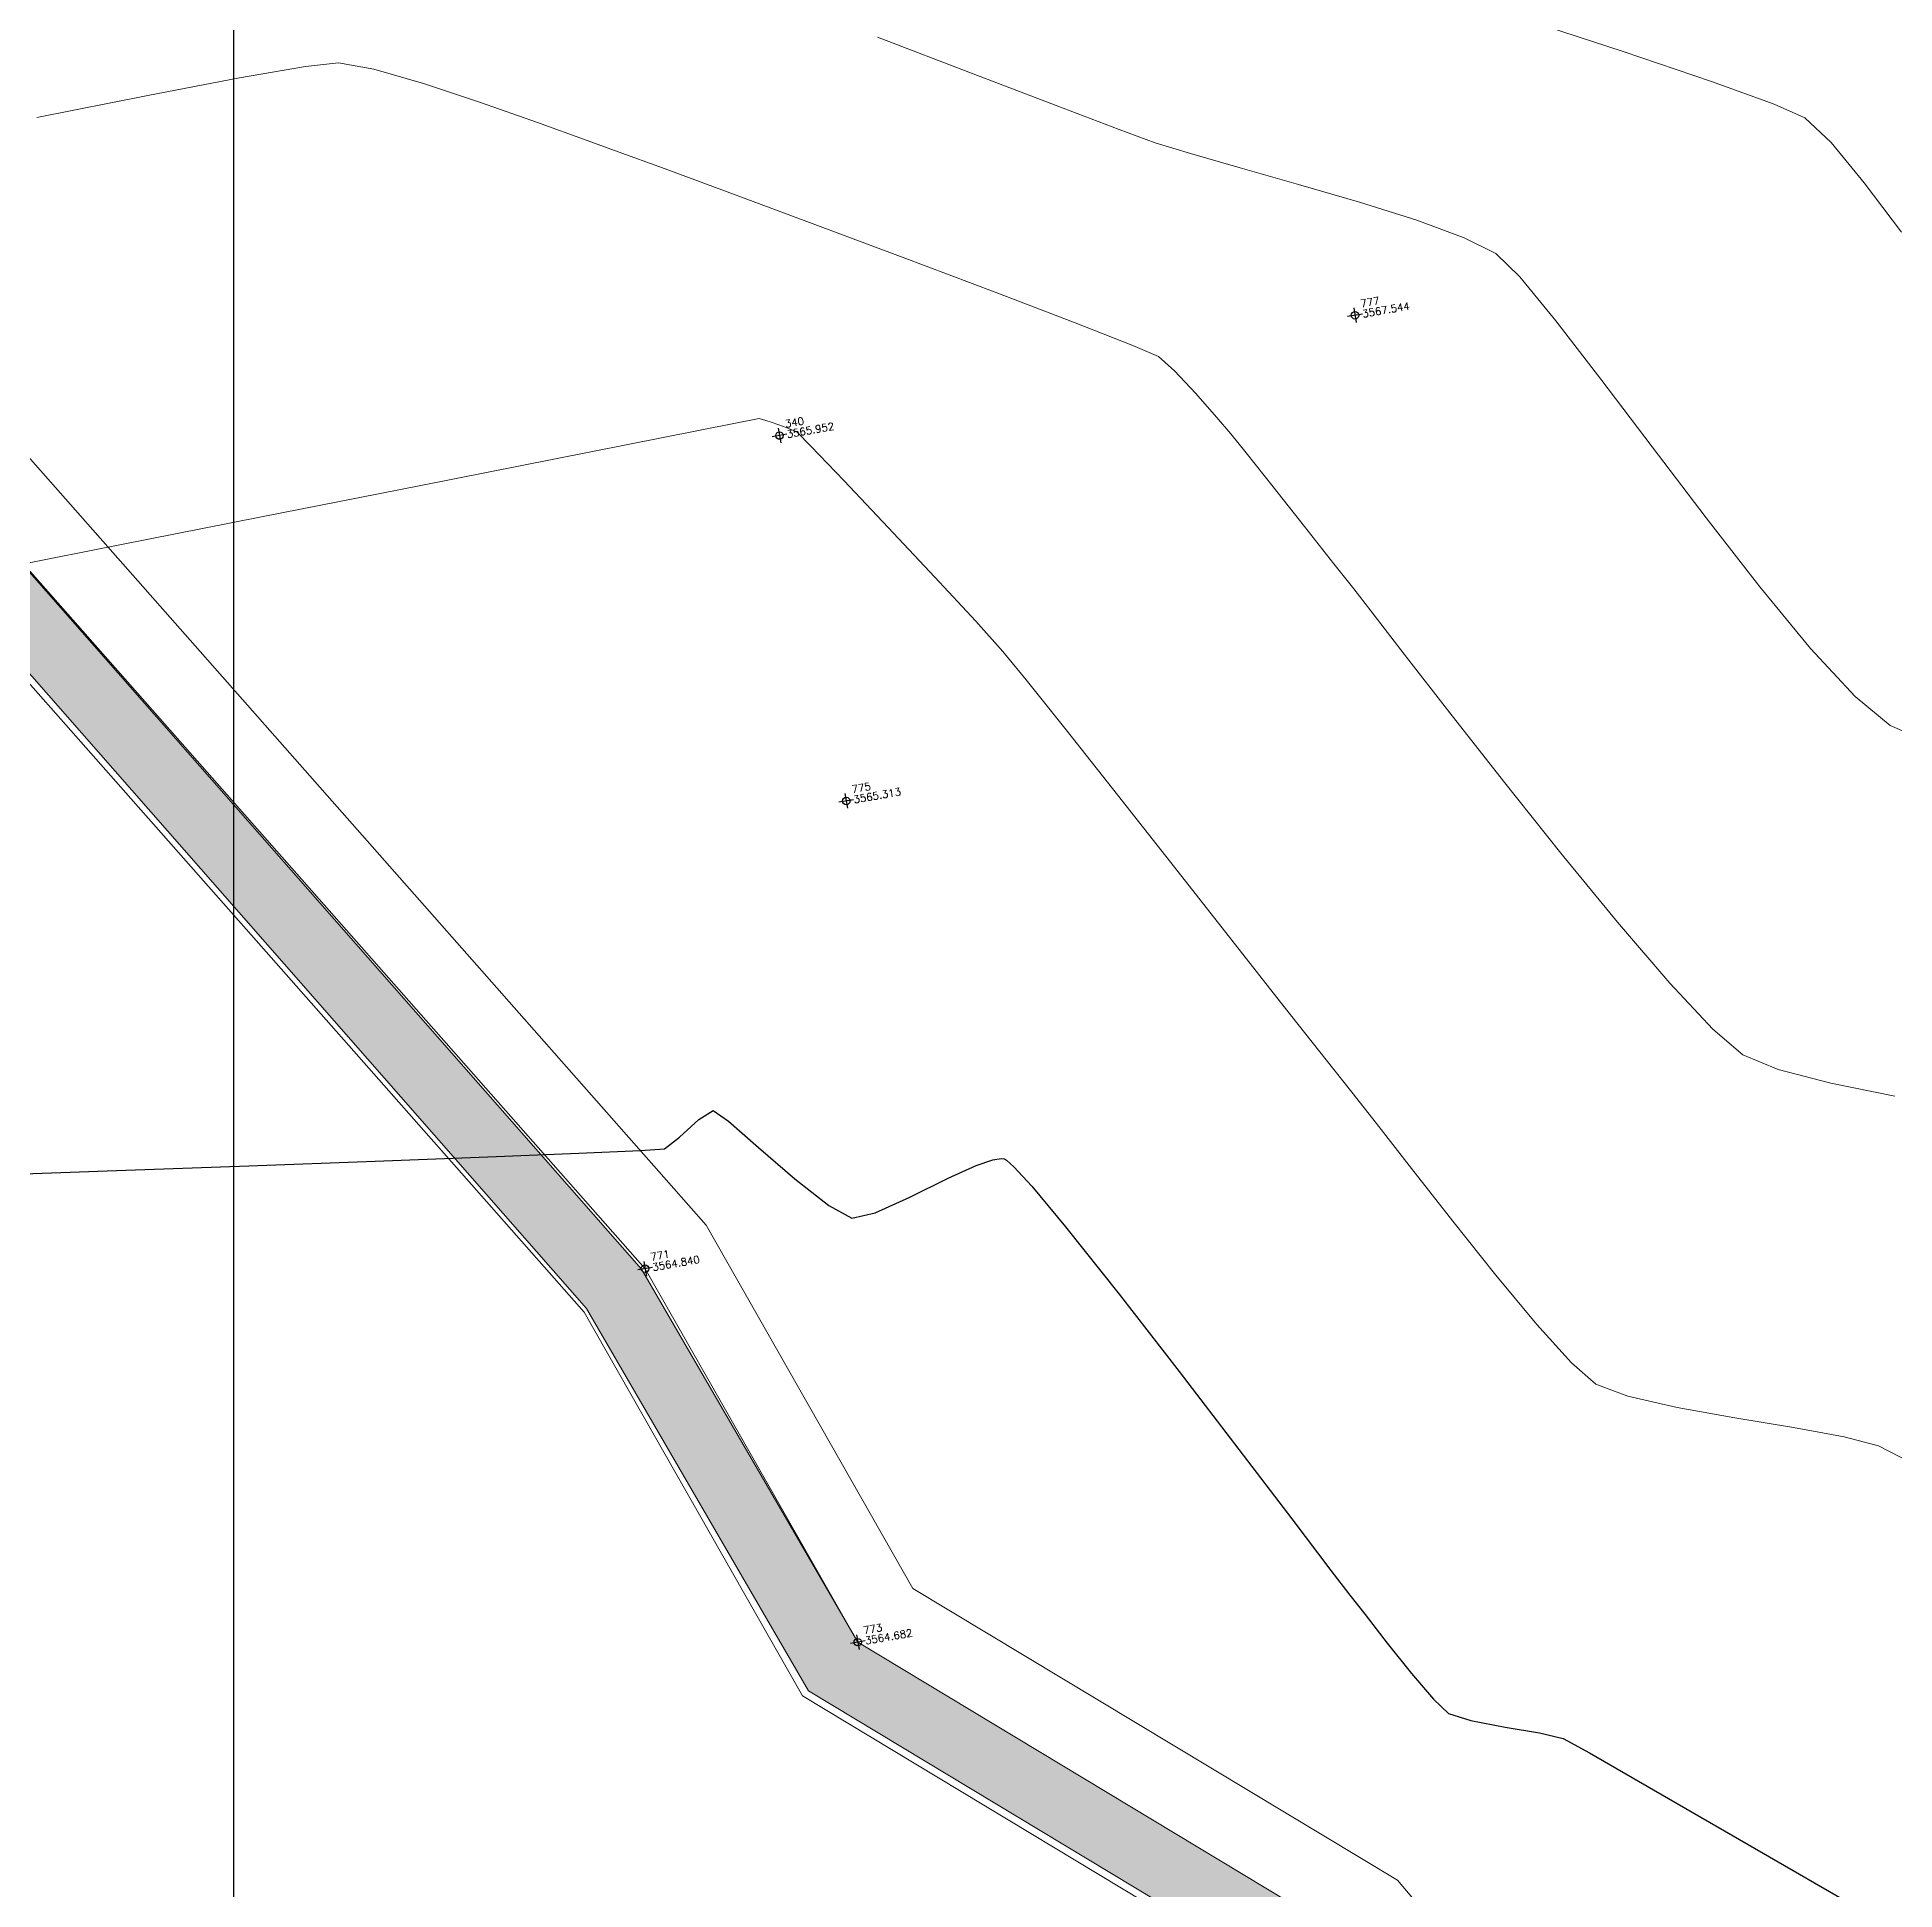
# Model space of a CAD drawing. Header units: millimetres. Extents: x 736950 to 740938, y 8500595 to 8502163.
# Drawn here: x 738197.36 to 738222.28, y 8501333.08 to 8501357.94 of the extents above; entities that cross this region are included whole.
import ezdxf

# ---------------------------------------------------------------- set-up
doc = ezdxf.new("R2010")
doc.units = ezdxf.units.MM
for name, color, linetype, lineweight in [('camino', 22, 'Continuous', 5), ('CAMINO ACTUAL', 1, 'Continuous', 13), ('CONT-MJR', 80, 'Continuous', 30), ('CONT-MNR', 96, 'Continuous', 15), ('pista', 251, 'Continuous', 5)]:
    doc.layers.add(name, color=color, linetype=linetype, lineweight=lineweight)
doc.layers.add('Cuadricula Coordenadas', color=5, linetype='Continuous')
doc.styles.add('5mm', font='arial.ttf', dxfattribs={"height": 3})

msp = doc.modelspace()

# ---------------------------------------------------------------- hatches: boundary and pattern name
at = {"layer": 'pista'}
h = msp.add_hatch(dxfattribs=at)
h.set_pattern_fill('HONEY', color=256, scale=3, angle=9.94991650582834, style=0)
h.set_pattern_definition([(9.94991650582834, (1479841.21072825, -18.49207214638591), (0.4979252195647159, 0.4170677100899267), [0.375, -0.75]), (129.9499165058283, (1479841.21072825, -18.49207214638591), (-0.6101538418184378, 0.222682034283025), [0.3749999999999999, -0.7499999999999998]), (69.94991650582834, (1479841.21072825, -18.49207214638591), (-0.112228622253722, 0.6397497443729518), [-0.75, 0.375])])
h.paths.add_polyline_path([(737744.7999806425, 8501250.923935566), (737743.4751223363, 8501250.754223157), (737756.465848178, 8501242.026572531), (737763.5739612179, 8501242.006896213), (737770.002546867, 8501243.455222024), (737769.8468594846, 8501244.342704736), (737763.4750639071, 8501242.907173423), (737756.7405500773, 8501242.925815564)])
h.paths.add_polyline_path([(737794.2809870465, 8501256.017245878), (737809.7820272583, 8501263.709828075), (737823.391616501, 8501273.483615467), (737837.0791595323, 8501280.557800073), (737851.5530432165, 8501285.77819753), (737870.8510758049, 8501293.050216693, -0.9976846880626209), (737871.0089264096, 8501292.63424804), (737865.2748787645, 8501289.581801567, 0.7845063948290762), (737866.1540430214, 8501286.121818589), (737883.2588851704, 8501291.348365877), (737897.4188924351, 8501296.516943583), (737903.2981396064, 8501301.44146652, -0.5512150924587264), (737904.1219025984, 8501301.177325813), (737906.855912117, 8501297.98174819, 0.5618964424650519), (737910.2738656431, 8501298.536066804), (737914.22079628, 8501308.558674501), (737925.6412323939, 8501300.72656757, 0.340189525830376), (737928.7023693406, 8501300.894137181), (737936.9171069289, 8501306.117412793, -0.358727273887905), (737938.1716059428, 8501305.962964654), (737943.1732157968, 8501301.051021611, 0.3417074120720416), (737946.0555081918, 8501300.709858142), (737955.8779356404, 8501307.072689936), (737971.8320576148, 8501314.464803053), (737988.5677626224, 8501323.411181662), (738023.1375471824, 8501336.282937778), (738044.4246208373, 8501357.728329657), (738061.4456776979, 8501362.208386911), (738078.9085143938, 8501363.070318012), (738112.0997810266, 8501372.051506756), (738118.6561313582, 8501373.365123207), (738128.3493353954, 8501376.976906104), (738155.2251721952, 8501366.826195797), (738176.6167526407, 8501363.543890122), (738193.8053773039, 8501353.328603027), (738204.7313956148, 8501340.877429372), (738207.705198212, 8501335.751671141), (738214.35685511, 8501331.742925933), (738229.9282901662, 8501313.374534177), (738233.5603594936, 8501308.186787868), (738234.53883727, 8501308.358438132), (738230.6417003467, 8501313.924784988), (738214.9478837823, 8501332.43754055), (738208.3676942562, 8501336.403214611), (738205.4657963786, 8501341.405035153), (738194.387784551, 8501354.029418997), (738176.9261677533, 8501364.406946706), (738155.4549153853, 8501367.70147717), (738128.3514754312, 8501377.93815071), (738118.4090486554, 8501374.233504975), (738111.8936108743, 8501372.928085677), (738078.7671659255, 8501363.964436961), (738061.3074614278, 8501363.102660457), (738043.958527311, 8501358.536303693), (738022.6381405202, 8501337.057350922), (737988.196920163, 8501324.233464561), (737971.4304040315, 8501315.270615296), (737955.4419368334, 8501307.862588815), (737945.5806043665, 8501301.47455489, -0.3391433520832071), (737943.8038299843, 8501301.693147572), (737938.8116631231, 8501306.59581691, 0.3560082385246841), (737936.4342009705, 8501306.876887502), (737928.158540546, 8501301.61487459, -0.3502196171718997), (737926.1502499409, 8501301.468794718), (737914.5128481541, 8501309.44969617, 0.4302069892023044), (737913.4330382891, 8501309.014522241), (737909.4507249827, 8501298.90206584, -0.5704007069138802), (737907.5397775185, 8501298.566836312), (737904.9064502402, 8501301.644734057, 0.4931454261128044), (737902.7202336333, 8501302.131411942), (737896.9620044216, 8501297.308254998), (737882.9728831241, 8501292.20205278), (737866.0373022418, 8501287.027224885, -0.7384715771871906), (737865.6977918843, 8501288.787355538), (737871.5108758068, 8501291.881875956, 0.9119586051647783), (737870.5337161538, 8501293.892406015), (737851.2416702455, 8501286.62264278), (737836.7183275839, 8501281.384406622), (737822.9200107896, 8501274.252970394), (737809.3164408724, 8501264.483505804), (737793.8201376351, 8501256.79327439), (737778.9884914039, 8501246.402265295), (737769.846859484, 8501244.34270474), (737770.0025468671, 8501243.455222024), (737779.3594973255, 8501245.563292695)])
h.paths.add_polyline_path([(738260.5182952256, 8501271.251537092), (738234.538837269, 8501308.358438132), (738233.56035949, 8501308.186787868), (738259.6897886079, 8501270.86568047), (738269.3749442189, 8501234.589470252), (738274.5057655985, 8501215.583008338), (738279.7983711922, 8501189.602392923), (738280.7089290785, 8501189.641305126), (738275.382018582, 8501215.790318219), (738270.2441657205, 8501234.822827347)])

# ---------------------------------------------------------------- linework, layer by layer
at = {"linetype": 'Continuous', "extrusion": (-0.172787269436437, 0.9849591664230046, 0)}
for points, elevation in [([(-2196037.546162654, 0), (-2196037.346162655, 0)], 8245932.590062788), ([(-2196029.665162655, 0), (-2196029.465162654, 0)], 8245932.334062788), ([(-2196029.700162654, 0), (-2196029.500162654, 0)], 8245927.35106279), ([(-2196025.958162655, 0), (-2196025.758162654, 0)], 8245921.637062788), ([(-2196027.902162655, 0), (-2196027.702162655, 0)], 8245916.209062788)]:
    msp.add_lwpolyline(points, dxfattribs=dict(at, elevation=elevation))
at = {"linetype": 'Continuous', "extrusion": (0.9849591664230046, 0.172787269436437, 0)}
for points, elevation in [([(8245932.690062787, 0), (8245932.490062789, 0)], 2196037.446162655), ([(8245932.434062786, 0), (8245932.234062786, 0)], 2196029.565162655), ([(8245927.451062786, 0), (8245927.251062788, 0)], 2196029.600162655), ([(8245921.737062787, 0), (8245921.537062789, 0)], 2196025.858162655), ([(8245916.309062787, 0), (8245916.109062787, 0)], 2196027.802162654)]:
    msp.add_lwpolyline(points, dxfattribs=dict(at, elevation=elevation))
at = {"linetype": 'Continuous'}
for centre in [(738215.0362121965, 8501354.204191143), (738207.317982547, 8501352.590305125), (738208.2134550812, 8501347.688301153), (738205.5150443381, 8501341.413674515), (738208.3676942562, 8501336.40321461)]:
    msp.add_circle(centre, 0.05, dxfattribs=at)
at = {"layer": 'camino'}
for p, q in [((738195.0151183318, 8501354.829932008), (738206.3331216468, 8501341.997928388)), ((738194.3877845515, 8501354.029418996), (738205.5150443381, 8501341.413674515)), ((738193.7604507712, 8501353.228905983), (738204.6969670292, 8501340.829420641)), ((738206.3331216468, 8501341.997928388), (738209.1075207607, 8501337.124909995)), ((738205.5150443381, 8501341.413674515), (738208.3676942562, 8501336.40321461)), ((738204.6969670292, 8501340.829420641), (738207.6278677519, 8501335.681519225)), ((738209.1075207607, 8501337.124909995), (738215.6045823109, 8501333.20933456)), ((738208.3676942562, 8501336.40321461), (738214.9478837845, 8501332.437540548)), ((738207.6278677519, 8501335.681519225), (738214.2911852582, 8501331.665746536)), ((738215.6045823109, 8501333.20933456), (738231.4343783318, 8501314.536174776))]:
    msp.add_line(p, q, dxfattribs=at)
at = {"layer": 'CAMINO ACTUAL'}
for points in [[(737988.1969201654, 8501324.23346456), (738022.638140521, 8501337.057350922), (738043.9585273108, 8501358.536303693), (738061.3074614247, 8501363.102660459), (738078.7671659256, 8501363.964436961), (738111.8936108851, 8501372.92808568), (738118.4090486645, 8501374.233504977), (738128.3514754305, 8501377.93815071), (738155.454915393, 8501367.70147717), (738176.9261677564, 8501364.406946704), (738194.3877845515, 8501354.029418996), (738205.4657963796, 8501341.405035151), (738208.3676942562, 8501336.40321461), (738214.9478837845, 8501332.437540548), (738230.6417003514, 8501313.924784983), (738260.5182952263, 8501271.25153709), (738270.2441656903, 8501234.822827455), (738275.3820185816, 8501215.79031822), (738280.7089290787, 8501189.641305126)], [(737988.5677626258, 8501323.411181664), (738023.1375471818, 8501336.282937778), (738044.4246208366, 8501357.728329655), (738061.4456777014, 8501362.208386911), (738078.9085143864, 8501363.070318013), (738112.0997810143, 8501372.051506754), (738118.6561313678, 8501373.365123209), (738128.349335396, 8501376.976906104), (738155.2251721928, 8501366.826195799), (738176.6167526424, 8501363.54389012), (738193.8053773035, 8501353.328603027), (738204.7313956139, 8501340.877429372), (738207.7051982115, 8501335.751671143), (738214.356855111, 8501331.742925936), (738229.9282901693, 8501313.374534167), (738259.6897886079, 8501270.86568047), (738269.3749442361, 8501234.589470183), (738274.5057655985, 8501215.583008338), (738279.7983711922, 8501189.602392923)]]:
    msp.add_lwpolyline(points, dxfattribs=at)
at = {"layer": 'CONT-MJR', "extrusion": (0.6741346284246464, -0.7386084908520643, 0), "elevation": -5781514.042180179}
msp.add_lwpolyline([(6276295.025780868, 3565), (6276295.37703481, 3565)], dxfattribs=at)
at = {"layer": 'CONT-MJR', "elevation": 3565}
for points in [[(738206.2360164598, 8501343.413415406), (738206.4278260419, 8501343.536169916)], [(738203.4072793294, 8501342.913562318), (738204.62788801, 8501342.96262197)], [(738205.4522116623, 8501342.9998459), (738205.7744599239, 8501343.021822903)], [(738200.200368336, 8501342.793580629), (738201.8961759838, 8501342.856078137)], [(738209.955631686, 8501342.798251051), (738210.1812576707, 8501342.875408418)], [(738210.2926064251, 8501342.891134921), (738210.3340547963, 8501342.885999426)], [(738207.5231191545, 8501342.620551806), (738207.9786888331, 8501342.25960018)], [(738209.0672697593, 8501342.373051064), (738209.5804811425, 8501342.627374839)], [(738208.2899635761, 8501342.09046918), (738208.6022995239, 8501342.162343273)], [(738211.1528765163, 8501341.977050792), (738211.8716044528, 8501341.073416246)], [(738211.8716044528, 8501341.073416246), (738212.6768144591, 8501340.03601508)], [(738215.1716617565, 8501336.772441776), (738215.4681160696, 8501336.391314989)], [(738215.7945506888, 8501335.982122106), (738216.0896179035, 8501335.636518307)], [(738216.0896179035, 8501335.636518307), (738216.2919700043, 8501335.446158763)], [(738216.5910655236, 8501335.349859104), (738217.0481503386, 8501335.26414176)], [(738217.0481503386, 8501335.26414176), (738217.5112167357, 8501335.18558285)], [(738217.8282570015, 8501335.110758493), (738218.1801003087, 8501334.91652779)], [(738218.1801003087, 8501334.91652779), (738219.0402902619, 8501334.422875416)], [(738219.0402902619, 8501334.422875416), (738220.3091748703, 8501333.689262582)]]:
    msp.add_lwpolyline(points, dxfattribs=at)
at = {"layer": 'CONT-MJR', "extrusion": (0.5766947508004597, 0.8169597079410928, 0), "elevation": 7370974.904350711}
msp.add_lwpolyline([(4299595.284383609, 3565), (4299595.032053949, 3565)], dxfattribs=at)
at = {"layer": 'CONT-MJR', "extrusion": (0.60804403688966, -0.7939032996548925, 0), "elevation": -6300382.657365435}
msp.add_lwpolyline([(5755254.930140974, 3565.00000000001), (5755255.184727887, 3565.00000000001)], dxfattribs=at)
at = {"layer": 'CONT-MJR', "extrusion": (0.6547963161125806, 0.755805387917679, 0), "elevation": 6908736.123646592}
msp.add_lwpolyline([(5008707.782856941, 3565.000000000006), (5008707.249645753, 3565.000000000006)], dxfattribs=at)
at = {"layer": 'CONT-MJR', "extrusion": (0.03801370151852224, -0.9992772180415508, 0), "elevation": -8467136.452297535}
msp.add_lwpolyline([(1060835.847001311, 3565.000000000009), (1060837.359197645, 3565.000000000009)], dxfattribs=at)
at = {"layer": 'CONT-MJR', "extrusion": (0.04511096278815035, -0.9989819823381832, 0), "elevation": -8459387.323838169}
msp.add_lwpolyline([(1120956.888574929, 3565.000000000013), (1120957.713738613, 3565.000000000013)], dxfattribs=at)
at = {"layer": 'CONT-MJR', "extrusion": (0.6546015628490476, 0.7559740696052905, 0), "elevation": 6910026.37630818}
msp.add_lwpolyline([(5006927.063335204, 3565), (5006926.420262804, 3565)], dxfattribs=at)
at = {"layer": 'CONT-MJR', "extrusion": (0.03561588493827941, -0.9993655531086028, 0), "elevation": -8469657.48882413}
msp.add_lwpolyline([(1040511.173469655, 3565.000000000013), (1040512.922424437, 3565.000000000013)], dxfattribs=at)
at = {"layer": 'CONT-MJR', "extrusion": (0.03609460229546277, -0.999348377536649, 0), "elevation": -8469158.085000971}
msp.add_lwpolyline([(1044569.983768229, 3565.00000000001), (1044571.759647019, 3565.00000000001)], dxfattribs=at)
at = {"layer": 'CONT-MJR', "extrusion": (0.4145129797608079, -0.9100433998495984, 0), "elevation": -7430593.295009309}
msp.add_lwpolyline([(4195719.620863329, 3565.000000000004), (4195720.033097014, 3565.000000000004)], dxfattribs=at)
at = {"layer": 'CONT-MJR', "extrusion": (0.1398485127359896, -0.9901729109027028, 0), "elevation": -8314561.825589655}
msp.add_lwpolyline([(1919855.881418489, 3565.000000000002), (1919855.993872337, 3565.000000000002)], dxfattribs=at)
at = {"layer": 'CONT-MJR', "extrusion": (-0.4773143805567571, -0.8787325998924355, 0), "elevation": -7822765.545111301}
msp.add_lwpolyline([(-3409123.727419977, 3565.000000000001), (-3409123.693646076, 3565.000000000001)], dxfattribs=at)
at = {"layer": 'CONT-MJR', "extrusion": (0.668053527335235, 0.7441132202930885, 0), "elevation": 6819125.657128369}
msp.add_lwpolyline([(5130040.000297573, 3565), (5130039.867001033, 3565)], dxfattribs=at)
at = {"layer": 'CONT-MJR', "extrusion": (0.7390926796773966, 0.6736037491339293, 0), "elevation": 6272142.319045363}
msp.add_lwpolyline([(5786018.881266017, 3565.00000000001), (5786018.528560013, 3565.00000000001)], dxfattribs=at)
at = {"layer": 'CONT-MJR', "extrusion": (0.7683663284076925, 0.640010300986853, 0), "elevation": 6008163.030649787}
msp.add_lwpolyline([(6059682.88611974, 3565.000000000003), (6059682.179300358, 3565.000000000003)], dxfattribs=at)
at = {"layer": 'CONT-MJR', "extrusion": (-0.4774260259343277, -0.8786719466106533, 0), "elevation": -7822330.653624724}
msp.add_lwpolyline([(-3410119.408470442, 3565), (-3410119.054214515, 3565)], dxfattribs=at)
at = {"layer": 'CONT-MJR', "extrusion": (0.412759882363762, -0.9108398758898588, 0), "elevation": -7438658.544200908}
msp.add_lwpolyline([(4181402.822562226, 3565.000000000003), (4181403.333047381, 3565.000000000003)], dxfattribs=at)
at = {"layer": 'CONT-MJR', "extrusion": (0.7938764747563519, 0.6080790596858497, 0), "elevation": 5755536.532659627}
msp.add_lwpolyline([(6300122.188131176, 3565), (6300120.869396256, 3565)], dxfattribs=at)
at = {"layer": 'CONT-MJR', "extrusion": (0.79602444546451, 0.6052644729561774, 0), "elevation": 5733194.437685093}
msp.add_lwpolyline([(6320459.26238582, 3565.000000000006), (6320458.091355268, 3565.000000000006)], dxfattribs=at)
at = {"layer": 'CONT-MJR', "extrusion": (0.7966795840524927, 0.6044018864579652, 0), "elevation": 5726344.930860874}
msp.add_lwpolyline([(6326664.419556774, 3565.000000000006), (6326663.549482889, 3565.000000000006)], dxfattribs=at)
at = {"layer": 'CONT-MJR', "extrusion": (0.7933360456405253, 0.6087839671734583, 0), "elevation": 5761130.228128093}
msp.add_lwpolyline([(6295004.084994704, 3565), (6295003.669135489, 3565)], dxfattribs=at)
at = {"layer": 'CONT-MJR', "extrusion": (0.786703805285633, 0.6173306429694745, 0), "elevation": 5828892.380497414}
msp.add_lwpolyline([(6232311.474602333, 3565.000000000004), (6232311.14232286, 3565.000000000004)], dxfattribs=at)
at = {"layer": 'CONT-MJR', "extrusion": (0.7817251361224358, 0.6236231326324891, 0), "elevation": 5878711.619215153}
msp.add_lwpolyline([(6185340.104939022, 3565), (6185339.58149048, 3565)], dxfattribs=at)
at = {"layer": 'CONT-MJR', "extrusion": (-0.3064758992770911, -0.9518784182669016, 0), "elevation": -8318483.239588454}
msp.add_lwpolyline([(-1902762.269578453, 3565), (-1902761.955362357, 3565)], dxfattribs=at)
at = {"layer": 'CONT-MJR', "extrusion": (-0.229698558619438, -0.9732618209752979, 0), "elevation": -8443592.46171586}
msp.add_lwpolyline([(-1234265.519226442, 3565.000000000013), (-1234265.193476208, 3565.000000000013)], dxfattribs=at)
at = {"layer": 'CONT-MJR', "extrusion": (0.5012725048229137, 0.865289475209633, 0), "elevation": 7726164.110055229}
msp.add_lwpolyline([(3622710.568837062, 3565), (3622708.74525395, 3565)], dxfattribs=at)
at = {"layer": 'CONT-MNR', "extrusion": (0.3114808401949011, 0.9502524328784844, 0), "elevation": 8308376.837857305}
msp.add_lwpolyline([(1946517.514947321, 3569.000000000003), (1946515.998964834, 3569.000000000003)], dxfattribs=at)
at = {"layer": 'CONT-MNR', "extrusion": (-0.3576392206907023, -0.933859833071188, 0), "elevation": -8203089.063206672}
msp.add_lwpolyline([(-2351035.635858167, 3568), (-2351034.265293881, 3568)], dxfattribs=at)
at = {"layer": 'CONT-MNR', "extrusion": (-0.3211892990011397, -0.947015012661973, 0), "elevation": -8288021.335637375}
msp.add_lwpolyline([(-2031441.004334023, 3569.00000000001), (-2031439.7558117, 3569.00000000001)], dxfattribs=at)
at = {"layer": 'CONT-MNR', "extrusion": (0.1877517853528695, -0.9822165072410514, 0), "elevation": -8211575.179646567}
msp.add_lwpolyline([(2321216.074941698, 3567.000000000013), (2321217.329946913, 3567.000000000013)], dxfattribs=at)
at = {"layer": 'CONT-MNR', "extrusion": (0.1706749046441294, -0.9853273958054335, 0), "elevation": -8250628.109800463}
msp.add_lwpolyline([(2178337.122119459, 3567.000000000003), (2178338.019553678, 3567.000000000003)], dxfattribs=at)
at = {"layer": 'CONT-MNR'}
for points, elevation in [([(738200.9620964233, 8501357.5429588), (738201.4026455961, 8501357.591756977)], 3567), ([(738201.4026455961, 8501357.591756977), (738201.8758324141, 8501357.504562108)], 3567), ([(738197.3593329411, 8501356.857981747), (738198.8451430633, 8501357.154159829)], 3567), ([(738212.3573135477, 8501356.520033652), (738212.8280988918, 8501356.372602)], 3568), ([(738212.8280988918, 8501356.372602), (738213.4961276917, 8501356.18178815)], 3568), ([(738221.4224651138, 8501356.520278478), (738221.8663311139, 8501355.981850725)], 3569), ([(738216.5012502404, 8501355.245425824), (738216.9259259138, 8501355.033237262)], 3568), ([(738212.6141063732, 8501353.459758736), (738212.9005957773, 8501353.154398821)], 3567), ([(738205.7585563859, 8501352.56556049), (738206.7049484217, 8501352.752453238)], 3566), ([(738207.0470510295, 8501352.819379302), (738207.1342849258, 8501352.793451995)], 3566), ([(738207.1342849258, 8501352.793451995), (738207.2212106583, 8501352.763865594)], 3566), ([(738207.2212106583, 8501352.763865594), (738207.3732574013, 8501352.711930363)], 3566), ([(738207.3732574013, 8501352.711930363), (738207.5506930371, 8501352.638965014)], 3566), ([(738207.5506930371, 8501352.638965014), (738207.7405091295, 8501352.446784388)], 3566), ([(738204.3158187993, 8501352.280211547), (738205.7585563859, 8501352.56556049)], 3566), ([(738207.7405091295, 8501352.446784388), (738208.1857385607, 8501351.981163325)], 3566), ([(738213.578789407, 8501352.360490533), (738213.9384560699, 8501351.905051136)], 3567), ([(738200.3730824798, 8501351.500187045), (738202.4846795385, 8501351.917916901)], 3566), ([(738195.7402904769, 8501350.584463665), (738198.0889715003, 8501351.048532471)], 3566), ([(738209.4011618441, 8501350.691697557), (738209.9507178981, 8501350.098901687)], 3566), ([(738215.0213127687, 8501350.532545341), (738215.2493533503, 8501350.239541486)], 3567), ([(738209.9507178981, 8501350.098901687), (738210.3144116955, 8501349.694763048)], 3566), ([(738215.6973643582, 8501349.658246135), (738216.3087594396, 8501348.869195303)], 3567), ([(738221.146068144, 8501349.7361184), (738221.7419341512, 8501349.091319438)], 3568), ([(738211.16258999, 8501348.641095825), (738211.8498980604, 8501347.771343796)], 3566), ([(738216.3087594396, 8501348.869195303), (738217.0269522425, 8501347.952924995)], 3567), ([(738222.2130545856, 8501348.699983304), (738222.764616383, 8501348.465925725)], 3568), ([(738217.0269522425, 8501347.952924995), (738217.795356413, 8501346.98997123)], 3567), ([(738217.795356413, 8501346.98997123), (738218.5573855996, 8501346.060870014)], 3567), ([(738212.6151952957, 8501346.799306046), (738213.3853641063, 8501345.819727506)], 3566), ([(738219.2564534488, 8501345.246157363), (738219.8359736082, 8501344.626369284)], 3567), ([(738216.3461527128, 8501342.05182105), (738216.9239177554, 8501341.327049118)], 3566), ([(738220.9157942651, 8501339.284084583), (738221.5947322922, 8501339.158714088)], 3566), ([(738221.5947322922, 8501339.158714088), (738222.0578798722, 8501339.036188599)], 3566)]:
    msp.add_lwpolyline(points, dxfattribs=dict(at, elevation=elevation))
at = {"layer": 'CONT-MNR', "extrusion": (0.2768532765655914, 0.960912203718371, 0), "elevation": 8373431.782397558}
msp.add_lwpolyline([(1644281.489098338, 3567), (1644280.793318526, 3567)], dxfattribs=at)
at = {"layer": 'CONT-MNR', "extrusion": (-0.3569338279893737, -0.9341296711039919, 0), "elevation": -8204862.324891107}
msp.add_lwpolyline([(-2344838.272689507, 3568.000000000004), (-2344837.081056238, 3568.000000000004)], dxfattribs=at)
at = {"layer": 'CONT-MNR', "extrusion": (0.3142531304592089, 0.9493392280931972, 0), "elevation": 8302654.448750703}
msp.add_lwpolyline([(1970773.514735228, 3567), (1970772.708278913, 3567)], dxfattribs=at)
at = {"layer": 'CONT-MNR', "extrusion": (-0.3415039485574877, -0.9398803397878078, 0), "elevation": -8242363.60889562}
msp.add_lwpolyline([(-2209408.80785464, 3569.000000000006), (-2209407.914190574, 3569.000000000006)], dxfattribs=at)
at = {"layer": 'CONT-MNR', "extrusion": (-0.3326786377460566, -0.9430402557618779, 0), "elevation": -8262706.406328417}
msp.add_lwpolyline([(-2132064.446933113, 3567), (-2132063.636534278, 3567)], dxfattribs=at)
at = {"layer": 'CONT-MNR', "extrusion": (-0.3546901005671236, -0.9349839210166578, 0), "elevation": -8210468.264059872}
msp.add_lwpolyline([(-2325131.736478467, 3568), (-2325130.829941774, 3568)], dxfattribs=at)
at = {"layer": 'CONT-MNR', "extrusion": (-0.4080882062463664, -0.9129425041713323, 0), "elevation": -8062509.324982732}
msp.add_lwpolyline([(-2795350.528484956, 3569.000000000002), (-2795350.075806108, 3569.000000000002)], dxfattribs=at)
at = {"layer": 'CONT-MNR', "extrusion": (0.3411261334496852, 0.9400175323246199, 0), "elevation": 8243245.131659806}
msp.add_lwpolyline([(2206110.198240252, 3567.000000000013), (2206109.491341056, 3567.000000000013)], dxfattribs=at)
at = {"layer": 'CONT-MNR', "extrusion": (-0.3469535488788774, -0.9378823140033896, 0), "elevation": -8229397.322373142}
msp.add_lwpolyline([(-2257220.016302757, 3568.000000000009), (-2257219.501007131, 3568.000000000009)], dxfattribs=at)
at = {"layer": 'CONT-MNR', "extrusion": (0.6846441360700956, 0.7288774978999095, 0), "elevation": 6701866.437267727}
msp.add_lwpolyline([(5282331.390472136, 3569), (5282330.906947452, 3569)], dxfattribs=at)
at = {"layer": 'CONT-MNR', "extrusion": (-0.338994112734836, -0.9407884945784155, 0), "elevation": -8248225.488869348}
msp.add_lwpolyline([(-2187415.295087763, 3567), (-2187414.799357465, 3567)], dxfattribs=at)
at = {"layer": 'CONT-MNR', "extrusion": (-0.3406119083366142, -0.940203982069471, 0), "elevation": -8244450.604856489}
msp.add_lwpolyline([(-2201599.746494275, 3567.00000000001), (-2201599.222350387, 3567.00000000001)], dxfattribs=at)
at = {"layer": 'CONT-MNR', "extrusion": (-0.3464289942333859, -0.9380761973072576, 0), "elevation": -8230655.754627829}
msp.add_lwpolyline([(-2252623.084447132, 3567.000000000003), (-2252622.141352069, 3567.000000000003)], dxfattribs=at)
at = {"layer": 'CONT-MNR', "extrusion": (-0.27172108263528, -0.9623760456554972, 0), "elevation": -8382089.715321997}
msp.add_lwpolyline([(-1599558.72033072, 3568.000000000013), (-1599557.90640679, 3568.000000000013)], dxfattribs=at)
at = {"layer": 'CONT-MNR', "extrusion": (0.3489492466756203, 0.9371416238992467, 0), "elevation": 8224571.080438259}
msp.add_lwpolyline([(2274737.61249873, 3567), (2274736.397420878, 3567)], dxfattribs=at)
at = {"layer": 'CONT-MNR', "extrusion": (-0.2803201197740322, -0.9599065738132396, 0), "elevation": -8367443.788161382}
msp.add_lwpolyline([(-1674484.381418582, 3568.00000000001), (-1674483.530709093, 3568.00000000001)], dxfattribs=at)
at = {"layer": 'CONT-MNR', "extrusion": (0.7984791641514346, 0.6020224451098366, 0), "elevation": 5707461.893729291}
msp.add_lwpolyline([(6343729.485539765, 3569.000000000001), (6343728.656661648, 3569.000000000001)], dxfattribs=at)
at = {"layer": 'CONT-MNR', "extrusion": (-0.3014039111061881, -0.9534965560346264, 0), "elevation": -8328514.319882988}
msp.add_lwpolyline([(-1858456.312685474, 3568.00000000001), (-1858455.507301333, 3568.00000000001)], dxfattribs=at)
at = {"layer": 'CONT-MNR', "extrusion": (-0.3510110997094955, -0.936371298086785, 0), "elevation": -8219544.342723705}
msp.add_lwpolyline([(-2292833.603411161, 3567.00000000001), (-2292832.263326123, 3567.00000000001)], dxfattribs=at)
at = {"layer": 'CONT-MNR', "extrusion": (-0.3446603506633802, -0.9387274592130539, 0), "elevation": -8234889.567592552}
msp.add_lwpolyline([(-2237096.658320737, 3568.000000000003), (-2237095.979434642, 3568.000000000003)], dxfattribs=at)
at = {"layer": 'CONT-MNR', "extrusion": (-0.3534341636406183, -0.9354594015624926, 0), "elevation": -8213580.714209327}
msp.add_lwpolyline([(-2314104.760143566, 3567.00000000001), (-2314103.442024963, 3567.00000000001)], dxfattribs=at)
at = {"layer": 'CONT-MNR', "extrusion": (0.6997368689332197, 0.7144006678717022, 0), "elevation": 6589931.313900063}
msp.add_lwpolyline([(5421328.887731446, 3568.000000000003), (5421328.438189499, 3568.000000000003)], dxfattribs=at)
at = {"layer": 'CONT-MNR', "extrusion": (0.772059605710517, 0.6355501280230546, 0), "elevation": 5972984.796532549}
msp.add_lwpolyline([(6094378.506216511, 3568), (6094377.74563059, 3568)], dxfattribs=at)
at = {"layer": 'CONT-MNR', "extrusion": (-0.357166133347174, -0.9340408734042792, 0), "elevation": -8204276.28158573}
msp.add_lwpolyline([(-2346877.411505098, 3567), (-2346876.26231786, 3567)], dxfattribs=at)
at = {"layer": 'CONT-MNR', "extrusion": (0.7921339854941039, 0.6103472364361349, 0), "elevation": 5773545.353099817}
msp.add_lwpolyline([(6283642.378568825, 3568.00000000001), (6283641.38793548, 3568.00000000001)], dxfattribs=at)
at = {"layer": 'CONT-MNR', "extrusion": (0.3649638097222371, 0.9310217062953101, 0), "elevation": 8184365.605571933}
msp.add_lwpolyline([(2415395.853592619, 3567), (2415395.020270052, 3567)], dxfattribs=at)
at = {"layer": 'CONT-MNR', "extrusion": (-0.3962532943825623, -0.9181412346098864, 0), "elevation": -8097962.433546081}
msp.add_lwpolyline([(-2690906.519091771, 3567), (-2690906.148334996, 3567)], dxfattribs=at)
at = {"layer": 'CONT-MNR', "extrusion": (0.6674393449077519, 0.7446641664999807, 0), "elevation": 6823365.431794764}
msp.add_lwpolyline([(5124417.592122923, 3567.000000000002), (5124417.303027324, 3567.000000000002)], dxfattribs=at)
at = {"layer": 'CONT-MNR', "extrusion": (0.7490994321917588, 0.6624575765209306, 0), "elevation": 6184780.672484542}
msp.add_lwpolyline([(5879324.091736612, 3567), (5879323.670514934, 3567)], dxfattribs=at)
at = {"layer": 'CONT-MNR', "extrusion": (0.7980597895091479, 0.6025782707405027, 0), "elevation": 5711873.167756624}
msp.add_lwpolyline([(6339753.934652196, 3568.00000000001), (6339752.798081838, 3568.00000000001)], dxfattribs=at)
at = {"layer": 'CONT-MNR', "extrusion": (0.191992110402994, -0.981396469090349, 0), "elevation": -8201467.710552447}
msp.add_lwpolyline([(2356666.109919003, 3566.000000000006), (2356666.45850657, 3566.000000000006)], dxfattribs=at)
at = {"layer": 'CONT-MNR', "extrusion": (0.7569473031774413, 0.6534759216776076, 0), "elevation": 6114217.857378304}
msp.add_lwpolyline([(5952671.566778382, 3567), (5952671.271533543, 3567)], dxfattribs=at)
at = {"layer": 'CONT-MNR', "extrusion": (0.7774238545513447, 0.6289770666522984, 0), "elevation": 5921060.516183534}
msp.add_lwpolyline([(6144835.037502383, 3567), (6144834.709641866, 3567)], dxfattribs=at)
at = {"layer": 'CONT-MNR', "extrusion": (0.7966027295107336, 0.604503177275396, 0), "elevation": 5727161.847219151}
msp.add_lwpolyline([(6325944.814893812, 3568), (6325943.617022015, 3568)], dxfattribs=at)
at = {"layer": 'CONT-MNR', "extrusion": (0.1940896493254699, -0.9809837960051717, 0), "elevation": -8196411.014231334}
msp.add_lwpolyline([(2374189.088182287, 3566.00000000001), (2374190.954817872, 3566.00000000001)], dxfattribs=at)
at = {"layer": 'CONT-MNR', "extrusion": (0.7261825926511102, 0.6875018851832422, 0), "elevation": 6380769.447891981}
msp.add_lwpolyline([(5666014.303367879, 3566), (5666013.44471733, 3566)], dxfattribs=at)
at = {"layer": 'CONT-MNR', "extrusion": (0.786268470233187, 0.617885015773294, 0), "elevation": 5833292.300041521}
msp.add_lwpolyline([(6228213.626291557, 3567.000000000006), (6228212.944235367, 3567.000000000006)], dxfattribs=at)
at = {"layer": 'CONT-MNR', "extrusion": (0.1939815871676921, -0.9810051701392318, 0), "elevation": -8196672.494836089}
msp.add_lwpolyline([(2373281.711331995, 3566.000000000013), (2373284.039669347, 3566.000000000013)], dxfattribs=at)
at = {"layer": 'CONT-MNR', "extrusion": (0.7885462948795192, 0.6149753985581718, 0), "elevation": 5810242.462065863}
msp.add_lwpolyline([(6249722.233986965, 3568), (6249721.059363646, 3568)], dxfattribs=at)
at = {"layer": 'CONT-MNR', "extrusion": (0.7291047909482792, 0.684402077594937, 0), "elevation": 6356574.086871123}
msp.add_lwpolyline([(5693144.384344009, 3566), (5693143.470992875, 3566)], dxfattribs=at)
at = {"layer": 'CONT-MNR', "extrusion": (0.7857850697920509, 0.6184996556926299, 0), "elevation": 5838160.71681384}
msp.add_lwpolyline([(6223649.65121883, 3567), (6223649.018213368, 3567)], dxfattribs=at)
at = {"layer": 'CONT-MNR', "extrusion": (0.7821570550184056, 0.6230813279861105, 0), "elevation": 5874432.866534128}
msp.add_lwpolyline([(6189423.733582978, 3567.00000000001), (6189423.300395967, 3567.00000000001)], dxfattribs=at)
at = {"layer": 'CONT-MNR', "extrusion": (0.7711179962402361, 0.6366922615160665, 0), "elevation": 5981999.200366478}
msp.add_lwpolyline([(6085525.150277623, 3568), (6085524.082863973, 3568)], dxfattribs=at)
at = {"layer": 'CONT-MNR', "extrusion": (0.7920568573970495, 0.6104473234033465, 0), "elevation": 5774334.949527892}
msp.add_lwpolyline([(6282911.231299601, 3567.000000000004), (6282910.49739351, 3567.000000000004)], dxfattribs=at)
at = {"layer": 'CONT-MNR', "extrusion": (0.7736645628453381, 0.633595410492636, 0), "elevation": 5957543.309782087}
msp.add_lwpolyline([(6109466.328004629, 3566), (6109465.835613159, 3566)], dxfattribs=at)
at = {"layer": 'CONT-MNR', "extrusion": (0.7819879014870404, 0.6232936081237276, 0), "elevation": 5876108.466314424}
msp.add_lwpolyline([(6187830.344843147, 3566.00000000001), (6187829.484572307, 3566.00000000001)], dxfattribs=at)
at = {"layer": 'CONT-MNR', "extrusion": (0.6389653762361337, 0.769235495782284, 0), "elevation": 7011237.616160031}
msp.add_lwpolyline([(4864201.352995663, 3568.000000000012), (4864200.74054286, 3568.000000000012)], dxfattribs=at)
at = {"layer": 'CONT-MNR', "extrusion": (0.7857080085676171, 0.6185975470956133, 0), "elevation": 5838931.84084446}
msp.add_lwpolyline([(6222920.987979433, 3566.00000000001), (6222919.7508306, 3566.00000000001)], dxfattribs=at)
at = {"layer": 'CONT-MNR', "extrusion": (0.7589146415655685, 0.6511901157245898, 0), "elevation": 6096237.397068076}
msp.add_lwpolyline([(5971075.370796055, 3567), (5971074.297272624, 3567)], dxfattribs=at)
at = {"layer": 'CONT-MNR', "extrusion": (0.7859881225824724, 0.6182415961089003, 0), "elevation": 5836112.561489652}
msp.add_lwpolyline([(6225562.61863552, 3566.000000000013), (6225561.483281955, 3566.000000000013)], dxfattribs=at)
at = {"layer": 'CONT-MNR', "extrusion": (0.785045545696062, 0.6194380446685304, 0), "elevation": 5845588.159846997}
msp.add_lwpolyline([(6216665.076868596, 3566), (6216664.171920627, 3566)], dxfattribs=at)
at = {"layer": 'CONT-MNR', "extrusion": (0.6492334670563169, 0.7605891829720131, 0), "elevation": 6945307.787092621}
msp.add_lwpolyline([(4957875.424521421, 3567), (4957874.894161371, 3567)], dxfattribs=at)
at = {"layer": 'CONT-MNR', "extrusion": (0.7816656290064067, 0.6236977187949454, 0), "elevation": 5879306.011838794}
msp.add_lwpolyline([(6184785.782882163, 3566.000000000013), (6184785.228001167, 3566.000000000013)], dxfattribs=at)
at = {"layer": 'CONT-MNR', "extrusion": (-0.3817473839943403, -0.9242667011276982, 0), "elevation": -8139323.079900838}
msp.add_lwpolyline([(-2563053.554765985, 3567), (-2563053.042361383, 3567)], dxfattribs=at)
at = {"layer": 'CONT-MNR', "extrusion": (-0.2522717886721829, -0.9676564186942274, 0), "elevation": -8412612.432457628}
msp.add_lwpolyline([(-1430305.26749499, 3567.00000000001), (-1430304.540069512, 3567.00000000001)], dxfattribs=at)
at = {"layer": 'CONT-MNR', "extrusion": (-0.1974486092713884, -0.9803132390704488, 0), "elevation": -8479740.7700196}
msp.add_lwpolyline([(-954890.3022606436, 3567.00000000001), (-954889.4256089391, 3567.00000000001)], dxfattribs=at)
at = {"layer": 'CONT-MNR', "extrusion": (0.785069505859132, 0.6194076775194979, 0), "elevation": 5845347.689042263}
msp.add_lwpolyline([(6216889.728115937, 3566), (6216889.192047306, 3566)], dxfattribs=at)
at = {"layer": 'CONT-MNR', "extrusion": (0.7900563138274773, 0.6130342739042727, 0), "elevation": 5794846.534592323}
msp.add_lwpolyline([(6263988.703095635, 3566.000000000013), (6263987.937822843, 3566.000000000013)], dxfattribs=at)
at = {"layer": 'CONT-MNR', "extrusion": (0.7882688467388308, 0.6153309883802649, 0), "elevation": 5813052.155131306}
msp.add_lwpolyline([(6247096.596531054, 3566.000000000003), (6247095.701004687, 3566.000000000003)], dxfattribs=at)
at = {"layer": 'CONT-MNR', "extrusion": (0.7691834885693623, 0.63902798132184, 0), "elevation": 6000419.25561214}
msp.add_lwpolyline([(6067350.108789754, 3566), (6067349.249205787, 3566)], dxfattribs=at)
at = {"layer": 'CONT-MNR', "extrusion": (0.7418424944726668, 0.6705741669603531, 0), "elevation": 6248420.52685668}
msp.add_lwpolyline([(5811626.198794537, 3566.00000000001), (5811625.504397638, 3566.00000000001)], dxfattribs=at)
at = {"layer": 'CONT-MNR', "extrusion": (0.6593955603501027, 0.751796179154014, 0), "elevation": 6878052.674469065}
msp.add_lwpolyline([(5050756.526604502, 3566.00000000001), (5050756.091906525, 3566.00000000001)], dxfattribs=at)
at = {"layer": 'CONT-MNR', "extrusion": (-0.3519170963727463, -0.9360311732418827, 0), "elevation": -8217310.75566388}
msp.add_lwpolyline([(-2300771.530933178, 3566.000000000003), (-2300771.071187565, 3566.000000000003)], dxfattribs=at)
at = {"layer": 'CONT-MNR', "extrusion": (0.2203558018202109, 0.9754195613192161, 0), "elevation": 8455043.815726843}
msp.add_lwpolyline([(1153246.570037032, 3566.000000000003), (1153245.894172779, 3566.000000000003)], dxfattribs=at)
at = {"layer": 'CONT-MNR', "extrusion": (-0.1755755987921462, -0.9844659512186186, 0), "elevation": -8498892.635386461}
msp.add_lwpolyline([(-765875.962843125, 3566.00000000001), (-765875.1735930311, 3566.00000000001)], dxfattribs=at)
at = {"layer": 'CONT-MNR', "extrusion": (-0.1645553529709319, -0.9863678501495333, 0), "elevation": -8506925.956403337}
msp.add_lwpolyline([(-670784.3033520186, 3566.000000000012), (-670783.5089707791, 3566.000000000012)], dxfattribs=at)
at = {"layer": 'CONT-MNR', "extrusion": (0.4632775014916634, 0.8862132681311208, 0), "elevation": 7876001.121271996}
msp.add_lwpolyline([(3284256.925498799, 3566.000000000004), (3284256.44938633, 3566.000000000004)], dxfattribs=at)
at = {"layer": 'Cuadricula Coordenadas', "color": 8}
msp.add_line((738200, 8500595.507225098), (738200, 8502130.641312934), dxfattribs=at)

# ---------------------------------------------------------------- texts
at = {"color": 2, "char_height": 0.1, "attachment_point": 1, "rotation": 9.94991650582834, "style": '5mm'}
for s, insert, width in [('\\Ftxt.shx;\\W1.0000000000;\\T1.0000000000;\\o\\l777', (738215.101878532, 8501354.408612112), 0.4), ('\\Ftxt.shx;\\W1.0000000000;\\T1.0000000000;\\o\\l340', (738207.3836488825, 8501352.794726092), 0.3833333333333333), ('\\Ftxt.shx;\\W1.0000000000;\\T1.0000000000;\\o\\l775', (738208.2791214167, 8501347.892722122), 0.4), ('\\Ftxt.shx;\\W1.0000000000;\\T1.0000000000;\\o\\l771', (738205.5807106736, 8501341.618095484), 0.3666666666666667), ('\\Ftxt.shx;\\W1.0000000000;\\T1.0000000000;\\o\\l773', (738208.4333605918, 8501336.607635578), 0.4)]:
    msp.add_mtext(s, dxfattribs=dict(at, insert=insert, width=width))
at = {"color": 1, "char_height": 0.1, "attachment_point": 1, "rotation": 9.94991650582834, "style": '5mm'}
for s, insert, width in [('\\Ftxt.shx;\\W1.0000000000;\\T1.0000000000;\\o\\l3567.544', (738215.1260687498, 8501354.270717828), 0.8333333333333333), ('\\Ftxt.shx;\\W1.0000000000;\\T1.0000000000;\\o\\l3565.952', (738207.4078391002, 8501352.656831808), 0.8333333333333334), ('\\Ftxt.shx;\\W1.0000000000;\\T1.0000000000;\\o\\l3565.313', (738208.3033116346, 8501347.754827838), 0.7999999999999999), ('\\Ftxt.shx;\\W1.0000000000;\\T1.0000000000;\\o\\l3564.840', (738205.6049008913, 8501341.4802012), 0.8166666666666668), ('\\Ftxt.shx;\\W1.0000000000;\\T1.0000000000;\\o\\l3564.682', (738208.4575508096, 8501336.469741294), 0.8333333333333334)]:
    msp.add_mtext(s, dxfattribs=dict(at, insert=insert, width=width))

doc.saveas('drawing.dxf')
